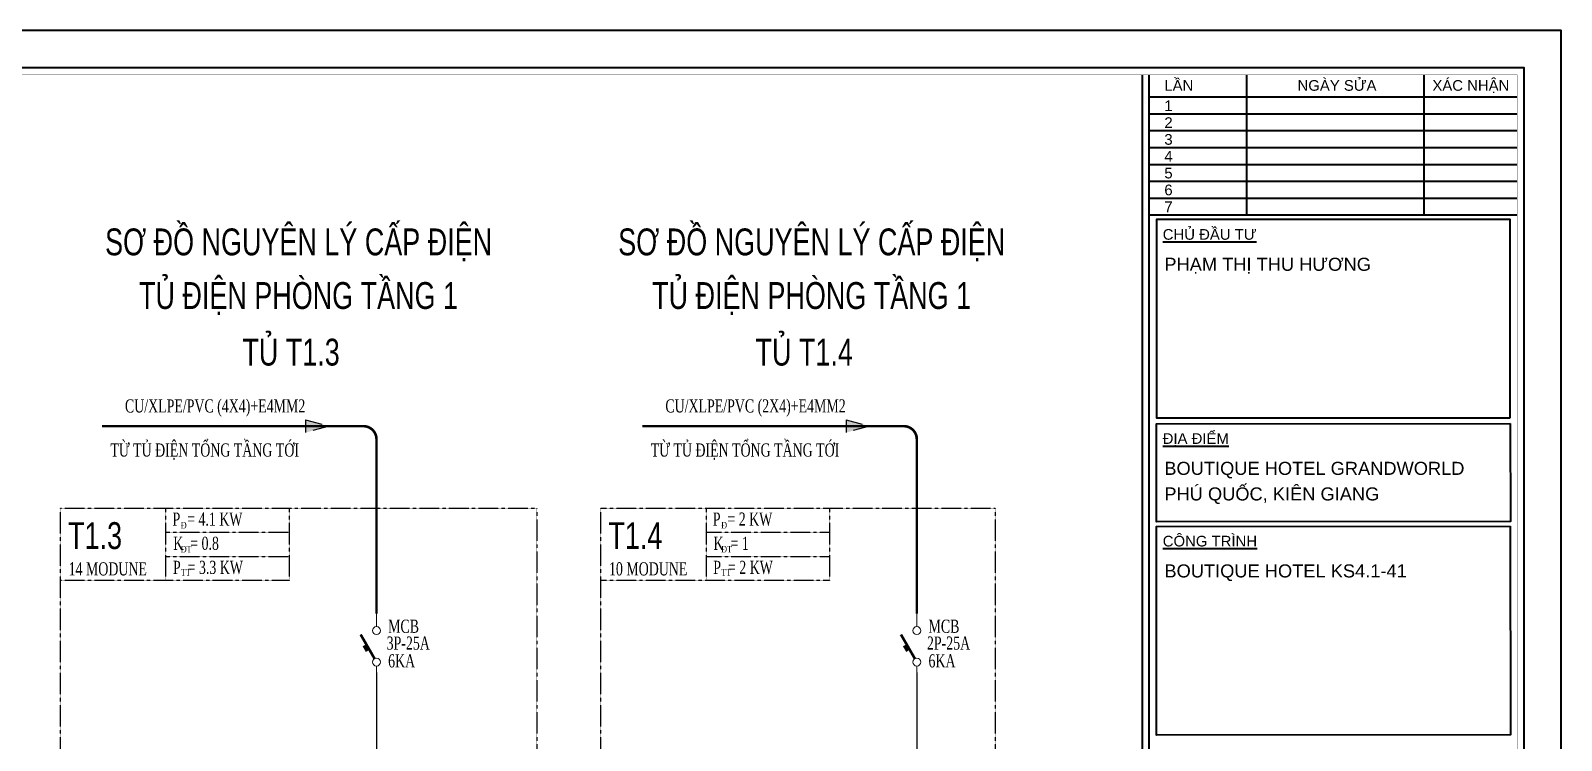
# Model space of a CAD drawing. Header units: inches. Extents: x -30463 to 18, y -115022 to 17.
# Drawn here: x -15790 to -349, y -77176 to -70014 of the extents above; entities that cross this region are included whole.
import ezdxf
from ezdxf.enums import TextEntityAlignment as Align

# ---------------------------------------------------------------- set-up
doc = ezdxf.new("R2010")
doc.units = ezdxf.units.IN
doc.header["$MEASUREMENT"] = 0
for name, pattern in [('CENTER2', [1.125, 0.75, -0.125, 0.125, -0.125]), ('DASHED', [0.282222, 0.141111, -0.141111]), ('HIDDEN', [9.525, 6.35, -3.175])]:
    doc.linetypes.add(name, pattern=pattern)
for name, color, linetype, lineweight in [('6', 6, 'Continuous', 60), ('cat1', 252, 'Continuous', 40), ('dây điện 2', 32, 'Continuous', 25), ('E-TEXT', 4, 'Continuous', 13), ('TBD', 2, 'Continuous', 15)]:
    doc.layers.add(name, color=color, linetype=linetype, lineweight=lineweight)
for name, color, linetype in [('day dan', 3, 'Continuous'), ('Sche', 2, 'Continuous'), ('tbi', 5, 'Continuous'), ('TEXT-E', 30, 'Continuous'), ('XT-Thiet bi dien', 50, 'HIDDEN')]:
    doc.layers.add(name, color=color, linetype=linetype)
doc.styles.add('0-Thuong', font='vntimeh.shx', dxfattribs={"width": 0.7})
doc.styles.add('VnAvantH', font='')
doc.styles.add('VuKtGhiChu', font='arial.ttf', dxfattribs={"height": 2})
doc.styles.add('XT-Text dien', font='vntimeh.shx', dxfattribs={"width": 0.7})
doc.styles.get('VnAvantH').set_extended_font_data('.VnAvantH')

# ---------------------------------------------------------------- blocks, each defined once
blk = doc.blocks.new('A$C074D4DC1')
at = {"color": 142, "true_color": 0x00a1d6}
blk.add_line((38460, 29902), (38460, -377), dxfattribs=at)
at = {"ltscale": 100}
for p, q in [((38565, -377), (38565, 29902)), ((40026, 27808), (40026, 29902)), ((38565, 29573), (44073, 29573)), ((38565, 29321), (44073, 29321)), ((38565, 29069), (44073, 29069)), ((38565, 28816), (44073, 28816)), ((38565, 28564), (44073, 28564)), ((38565, 28312), (44073, 28312)), ((38565, 28060), (44073, 28060)), ((38565, 27808), (44073, 27808)), ((38565, 27808), (44073, 27808))]:
    blk.add_line(p, q, dxfattribs=at)
at = {"color": 7, "ltscale": 100}
blk.add_line((42680, 27808), (42680, 29902), dxfattribs=at)
blk.add_lwpolyline([(44733, -1037), (44733, 30566), (42, 30566), (42, -1037)], close=True)
blk.add_lwpolyline([(2691, 30008), (1638, 30008), (1638, -479), (44175, -479), (44175, 30008), (4075, 30008)])
at = {"color": 142, "true_color": 0x00a1d6, "const_width": 6.02}
blk.add_lwpolyline([(2691, 29906), (1739, 29906), (1739, -377), (44073, -377), (44073, 29906), (4075, 29906)], dxfattribs=at)
at = {"ltscale": 100}
for points in [[(43967, 24770), (43967, 27736), (38671, 27736), (38671, 24770)], [(43967, 24683), (43970, 23215), (38674, 23211), (38672, 24679)], [(43969, 23147), (43971, 20023), (38675, 20018), (38673, 23143)]]:
    blk.add_lwpolyline(points, close=True, dxfattribs=at)
at = {"color": 7, "style": 'VuKtGhiChu'}
for s, height, p in [('LẦN', 159.6, (38790, 29666)), ('NGÀY SỬA', 159.6, (40784, 29666)), ('XÁC NHẬN', 159.6, (42803, 29666)), ('1', 160, (38790, 29362)), ('2', 160, (38790, 29109)), ('3', 160, (38790, 28857)), ('4', 160, (38790, 28605)), ('5', 160, (38790, 28353)), ('6', 160, (38790, 28101)), ('7', 160, (38790, 27848)), ('%%UCHỦ ĐẦU TƯ', 159.61, (38766, 27435)), ('PHẠM THỊ THU HƯƠNG', 195.58, (38790, 26970)), ('%%UĐỊA ĐIỂM', 159.61, (38765, 24378)), ('BOUTIQUE HOTEL GRANDWORLD', 195.58, (38790, 23914)), ('PHÚ QUỐC, KIÊN GIANG', 195.58, (38790, 23531)), ('%%UCÔNG TRÌNH', 159.61, (38766, 22842)), ('BOUTIQUE HOTEL KS4.1-41', 195.58, (38791, 22378))]:
    blk.add_text(s, height=height, dxfattribs=at).set_placement(p)
blk = doc.blocks.new('mt')
at = {"layer": 'XT-Thiet bi dien', "linetype": 'DASHED', "lineweight": -3}
h = blk.add_hatch(color=5, dxfattribs=at)
h.set_gradient(color1=(0, 0, 255), one_color=1, tint=1)
h.paths.add_polyline_path([(3764.42, -1139.31), (3755.52, -1136.86), (3755.52, -1141.76)])
at = {"layer": 'XT-Thiet bi dien', "color": 3, "lineweight": -3}
for p, q in [((3755.52, -1136.86), (3764.42, -1139.31)), ((3755.52, -1136.86), (3755.52, -1141.76)), ((3764.42, -1139.31), (3755.52, -1141.76))]:
    blk.add_line(p, q, dxfattribs=at)
blk = doc.blocks.new('DI2')
at = {"layer": 'TBD'}
for p, q in [((0, 1000), (0, 1250)), ((0, 250), (0, 0))]:
    blk.add_line(p, q, dxfattribs=at)
for points, const_width in [([(-37, 390), (-302, 850)], 50), ([(-177, 533), (-239, 641)], 60)]:
    blk.add_lwpolyline(points, dxfattribs=dict(at, const_width=const_width))
for centre in [(0, 925), (0, 325)]:
    blk.add_circle(centre, 75, dxfattribs=at)

msp = doc.modelspace()

# ---------------------------------------------------------------- linework, layer by layer
at = {"layer": 'dây điện 2', "linetype": 'DASHED', "lineweight": -3, "const_width": 26.5, "elevation": -12909}
for points in [[(-12301, -75896), (-12301, -74138, 0.414214), (-12434, -74005), (-15069, -74005)], [(-6851, -75896), (-6851, -74138, 0.414214), (-6983, -74005), (-9619, -74005)]]:
    msp.add_lwpolyline(points, format="xyb", dxfattribs=at)
at = {"layer": 'Sche', "color": 3, "linetype": 'ByBlock'}
for p, q in [((-12301, -76492, -12909), (-12301, -77762, -12498)), ((-6851, -76492, -12909), (-6851, -77762, -12498))]:
    msp.add_line(p, q, dxfattribs=at)
at = {"layer": 'tbi', "linetype": 'CENTER2'}
for p, q in [((-14428, -74833), (-14428, -75562)), ((-13182, -74833), (-13182, -75563)), ((-8977, -74833), (-8977, -75562)), ((-7731, -74833), (-7731, -75563)), ((-14428, -75076), (-13182, -75076)), ((-8977, -75076), (-7731, -75076)), ((-14428, -75319), (-13182, -75319)), ((-8977, -75319), (-7731, -75319)), ((-13182, -75563), (-15489, -75562)), ((-7731, -75563), (-10038, -75562))]:
    msp.add_line(p, q, dxfattribs=at)
at = {"layer": 'tbi', "linetype": 'CENTER2', "elevation": 0}
for points in [[(-15489, -74832), (-10684, -74832), (-10684, -79054), (-15489, -79054)], [(-10038, -74832), (-6062, -74832), (-6062, -79054), (-10038, -79054)]]:
    msp.add_lwpolyline(points, close=True, dxfattribs=at)

# ---------------------------------------------------------------- block references
at = {"layer": 'cat1', "xscale": 0.6738010520752868, "yscale": 0.6738010520752868, "zscale": 0.6738010520752868}
msp.add_blockref('A$C074D4DC1', (-30491, -90610), dxfattribs=at)
at = {"layer": 'day dan', "linetype": 'DASHED', "lineweight": -3, "xscale": 26.50124739486714, "yscale": 26.50124739486714, "zscale": 26.50124739486714}
for p in [(-112542, -43812, -12909), (-107091, -43812, -12909)]:
    msp.add_blockref('mt', p, dxfattribs=at)
at = {"layer": 'XT-Thiet bi dien', "linetype": 'Continuous', "xscale": 0.5300249480249375, "yscale": 0.5300249480249375, "zscale": 0.5300249480249375}
for p in [(-12301, -76558, -12909), (-6851, -76558, -12909)]:
    msp.add_blockref('DI2', p, dxfattribs=at)

# ---------------------------------------------------------------- texts
at = {"layer": '6', "ltscale": 0.5, "style": '0-Thuong', "width": 0.7}
for s, p in [('14 modune', (-15407, -75511)), ('10 modune', (-9956, -75511))]:
    msp.add_text(s, height=132.5, dxfattribs=at).set_placement(p)
at = {"layer": 'E-TEXT', "ltscale": 0.5, "style": 'VnAvantH', "width": 0.75}
for s, p in [('tñ t1.3', (-13163, -73219, 2794)), ('tñ t1.4', (-7987, -73219, 2794))]:
    msp.add_text(s, height=271.1, dxfattribs=at).set_placement(p, align=Align.MIDDLE)
for s, p in [('t1.3', (-15412, -75245)), ('t1.4', (-9962, -75245))]:
    msp.add_text(s, height=271.1, dxfattribs=at).set_placement(p)
at = {"layer": 'TEXT-E', "ltscale": 0.5, "style": 'VnAvantH', "width": 0.75}
for s, p in [('s¬ ®å nguyªn lý cÊp ®iÖn', (-13087, -72135, 2794)), ('s¬ ®å nguyªn lý cÊp ®iÖn', (-7911, -72135, 2794)), ('tñ ®iÖn phßng tÇng 1', (-13088, -72676, 2794)), ('tñ ®iÖn phßng tÇng 1', (-7912, -72676, 2794))]:
    msp.add_text(s, height=271.08, dxfattribs=at).set_placement(p, align=Align.MIDDLE)
at = {"layer": 'TEXT-E', "ltscale": 0.5, "style": 'XT-Text dien', "width": 0.7}
for s, p in [('cu/XLPE/PVC (4x4)+e4mm2', (-13929, -73867, -12909)), ('cu/XLPE/PVC (2x4)+e4mm2', (-8478, -73867, -12909)), ('tõ tñ ®iÖn tæng tÇng tíi', (-14034, -74312, -12909)), ('tõ tñ ®iÖn tæng tÇng tíi', (-8584, -74312, -12909))]:
    msp.add_text(s, height=132.51, dxfattribs=at).set_placement(p, align=Align.CENTER)
at = {"layer": 'TEXT-E', "ltscale": 0.5, "style": '0-Thuong', "width": 0.7}
for s, height, p in [('P  = 4.1 kW', 132.51, (-14359, -75009)), ('P  = 2 kW', 132.5, (-8909, -75009)), ('§', 66.3, (-14275, -75037)), ('§', 66.3, (-8824, -75037)), ('K  = 0.8', 132.5, (-14351, -75253)), ('K  = 1', 132.5, (-8901, -75253)), ('§T', 66.3, (-14275, -75279)), ('§T', 66.3, (-8824, -75279)), ('P  = 3.3 kW', 132.51, (-14354, -75496)), ('TT', 66.3, (-14275, -75512)), ('P  = 2 kW', 132.5, (-8904, -75496)), ('TT', 66.3, (-8824, -75512)), ('3P-25A', 132.5, (-12199, -76260, -10116)), ('2P-25A', 132.5, (-6749, -76260, -10116))]:
    msp.add_text(s, height=height, dxfattribs=at).set_placement(p)
for s, p in [('MCB', (-12184, -76130, -10116)), ('MCB', (-6733, -76130, -10116)), ('6ka', (-12184, -76479, -10116)), ('6ka', (-6733, -76479, -10116))]:
    msp.add_text(s, height=132.5, dxfattribs=at).set_placement(p, align=Align.BOTTOM_LEFT)

doc.saveas('drawing.dxf')
